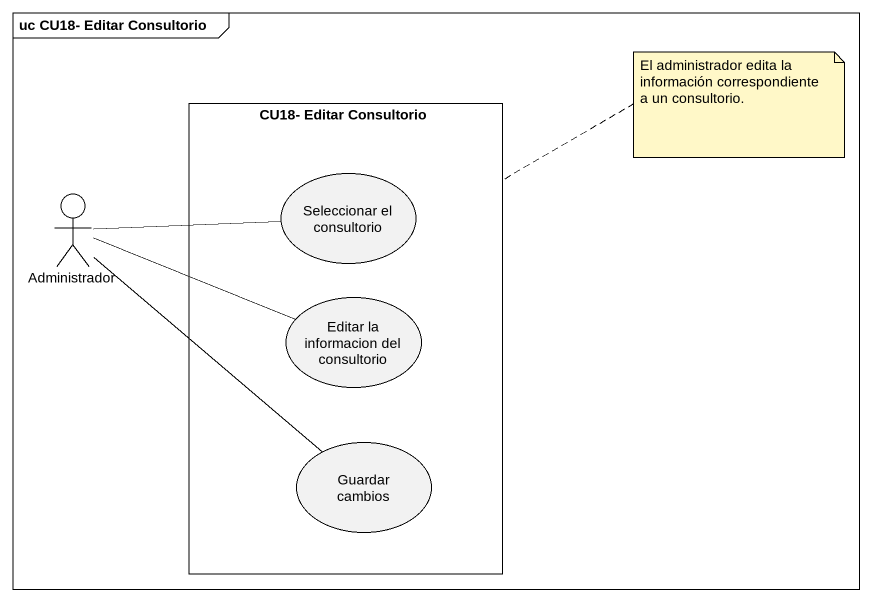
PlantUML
@startuml
mainframe uc CU18- Editar Consultorio
rectangle "CU18- Editar Consultorio" as CU18_Editar_Consultorio {
  usecase "Seleccionar el consultorio" as Seleccionar_el_consultorio
  usecase "Editar la informacion del consultorio" as Editar_la_informacion_del
  usecase "Guardar cambios" as Guardar_cambios
}
actor Administrador
Administrador -right- Seleccionar_el_consultorio
Administrador -right- Editar_la_informacion_del
Administrador -- Guardar_cambios
note right of CU18_Editar_Consultorio : El administrador edita la información correspondiente a un consultorio.
@enduml
